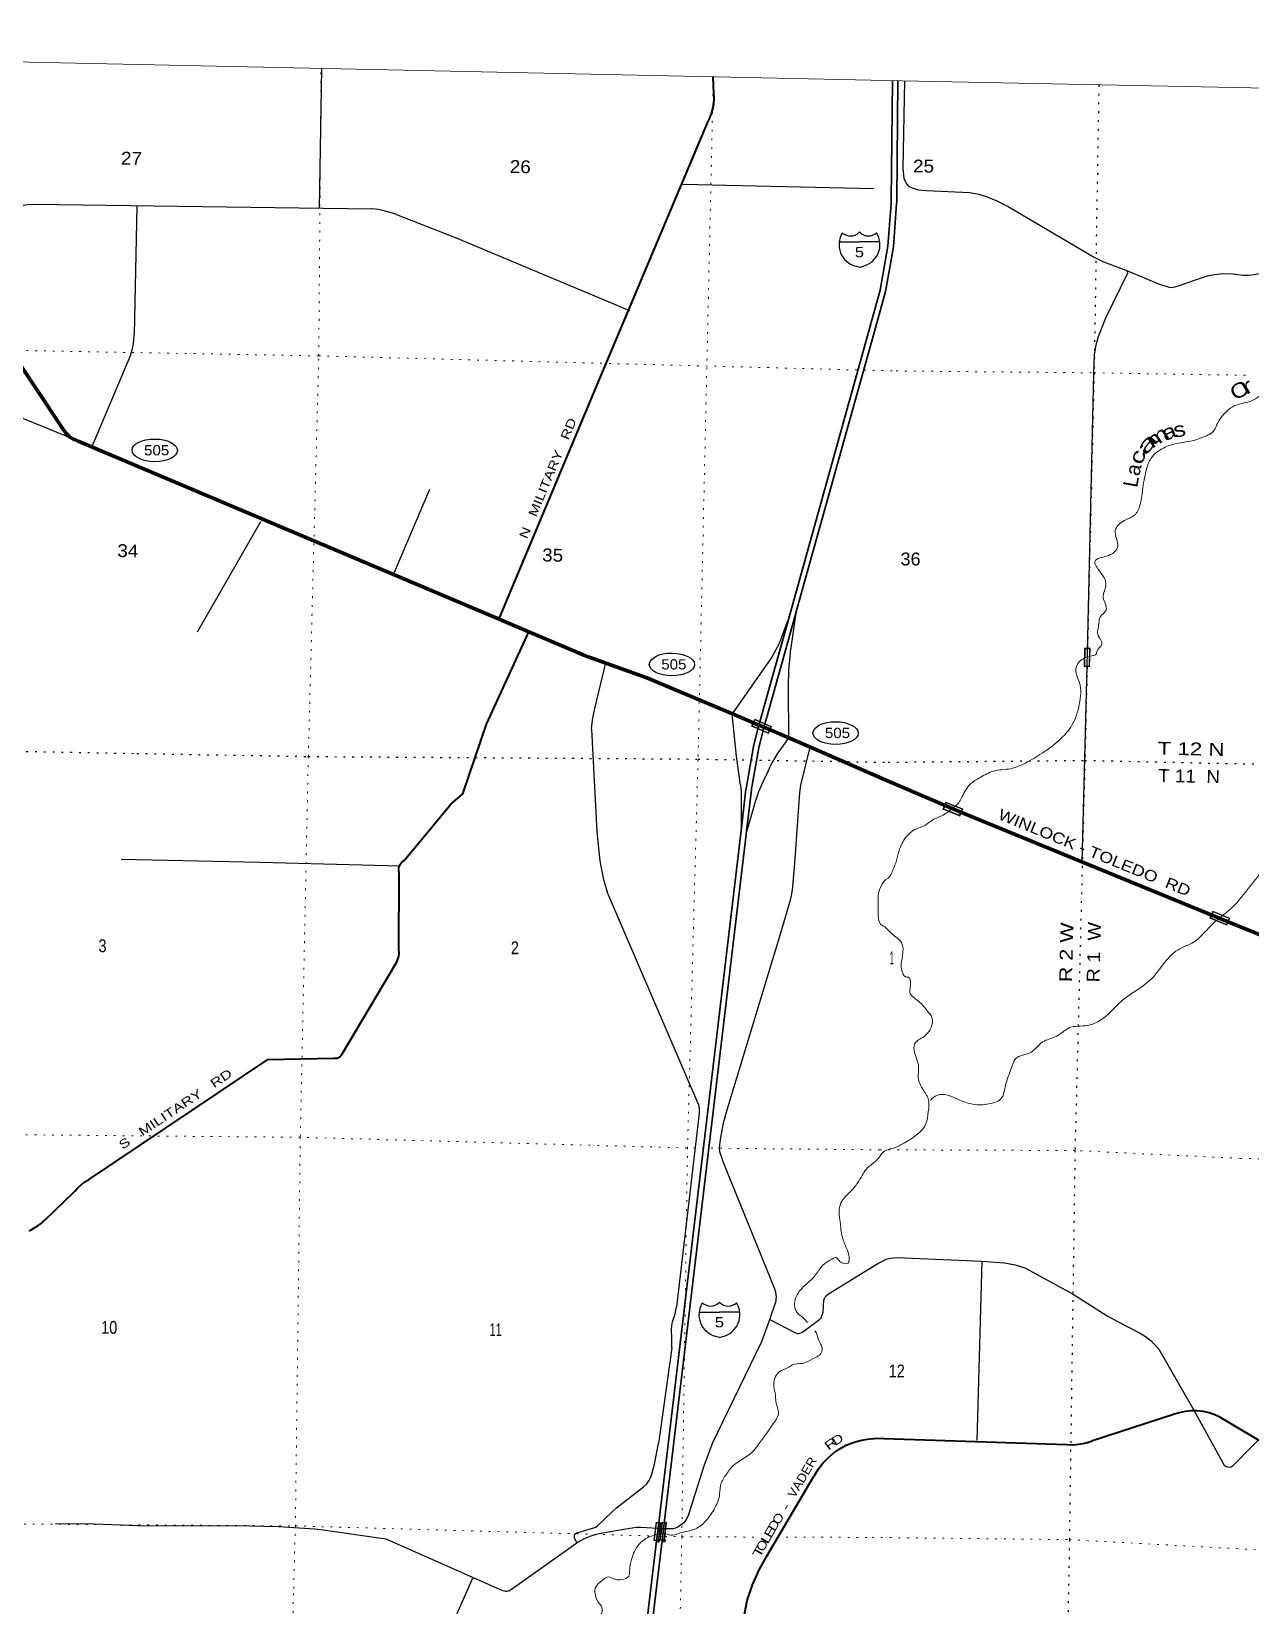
# Model space of a CAD drawing. Header units: feet. Extents: x -509309 to -252658, y -547785 to -360805.
# Drawn here: x -485584 to -468957, y -382261 to -360805 of the extents above; entities that cross this region are included whole.
import ezdxf
from ezdxf.enums import TextEntityAlignment as Align

# ---------------------------------------------------------------- set-up
doc = ezdxf.new("R2010")
doc.units = ezdxf.units.FT
doc.header["$LTSCALE"] = 80
doc.header["$PDMODE"] = 32
doc.header["$PDSIZE"] = 40
doc.linetypes.add('DOTTED', pattern=[1.5, 0.3, -1.2])
for name, color, linetype, lineweight in [('15', 7, 'Continuous', 25), ('17', 7, 'Continuous', 25), ('18', 7, 'Continuous', 35), ('19', 7, 'Continuous', 25), ('23', 7, 'Continuous', 70), ('26', 7, 'Continuous', 40), ('27', 7, 'Continuous', 13), ('29', 7, 'Continuous', 25), ('31', 7, 'Continuous', 13), ('39', 7, 'Continuous', 13), ('4', 7, 'Continuous', 13), ('55', 7, 'Continuous', 13), ('59', 7, 'Continuous', 13), ('6', 7, 'DOTTED', 25), ('7', 7, 'DOTTED', 13)]:
    doc.layers.add(name, color=color, linetype=linetype, lineweight=lineweight)
doc.layers.add('41', color=7, linetype='Continuous')

msp = doc.modelspace()

# ---------------------------------------------------------------- linework, layer by layer
at = {"layer": '15'}
for p, q in [((-474566.88, -363674.08), (-474290.47, -363674.08)), ((-474294.17, -363542.61), (-474291.27, -363539.7)), ((-474288.1, -363542.08), (-474291.53, -363539.7)), ((-474290.47, -364019.66), (-474354.36, -364001.7)), ((-474291, -364019.92), (-474227.37, -364001.18)), ((-476476.64, -378261.32), (-476200.23, -378261.32)), ((-476203.93, -378129.85), (-476201.03, -378126.94)), ((-476197.86, -378129.32), (-476201.29, -378126.94)), ((-476200.23, -378606.9), (-476264.12, -378588.94)), ((-476200.76, -378607.16), (-476137.13, -378588.42))]:
    msp.add_line(p, q, dxfattribs=at)
for points in [[(-474015.11, -363674.08), (-474291, -363674.08), (-474290.47, -363674.08)], [(-475924.87, -378261.32), (-476200.76, -378261.32), (-476200.23, -378261.32)]]:
    msp.add_lwpolyline(points, dxfattribs=at)
for centre, radius, start, end in [((-474264.25, -363709.18), 306.13, 148.44436, 254.43378), ((-474412.85, -363426.58), 165.66, 227.34248, 315.8117), ((-474169.16, -363426.58), 165.66, 224.18831, 312.69403), ((-474317.76, -363709.18), 306.13, 283.08087, 31.62484), ((-476174.01, -378296.42), 306.13, 148.44436, 254.43378), ((-476322.61, -378013.82), 165.66, 227.34248, 315.8117), ((-476078.92, -378013.82), 165.66, 224.18831, 312.69403), ((-476227.52, -378296.42), 306.13, 283.08087, 31.62484)]:
    msp.add_arc(centre, radius, start, end, dxfattribs=at)
at = {"layer": '17'}
for centre in [(-483902.56, -366514.67), (-476848.92, -369433.13), (-474616.88, -370368.56)]:
    msp.add_ellipse(centre, major_axis=(-309.24, 1), ratio=0.500121, dxfattribs=at)
at = {"layer": '18'}
for p, q in [((-475150.03, -368703.99), (-475147.93, -368696.45)), ((-475836.11, -371750.26), (-475834.9, -371740.08))]:
    msp.add_line(p, q, dxfattribs=at)
for points in [[(-475260.59, -368821.3), (-474137.11, -364791.44), (-474130, -364766.44), (-474123.12, -364741.44), (-474010.38, -364331.92), (-473902.66, -363731.75), (-473860.11, -363148.99), (-473858.27, -363123.7), (-473858.02, -363098.99), (-473841.93, -361475.34)], [(-475147.93, -368696.45), (-474065.59, -364814.13), (-474058.52, -364789.13), (-474051.64, -364764.13), (-473937.35, -364349.02), (-473828.25, -363741.11), (-473785.11, -363150.14), (-473783.27, -363125.04), (-473783.02, -363100.14), (-473766.38, -361476.9)], [(-475663.66, -370259.62), (-475626.75, -370132.57), (-475619, -370106.91), (-475612.21, -370082.57), (-475260.59, -368821.3)], [(-475593.93, -370289.34), (-475553.74, -370150.65), (-475548.48, -370133.22), (-475539.4, -370100.65), (-475150.03, -368703.99)], [(-475901.33, -371658.13), (-475843.45, -371171.94), (-475839.7, -371140.41), (-475836.52, -371121.94), (-475738.64, -370552.18), (-475678.52, -370310.77), (-475663.66, -370259.62)], [(-475834.9, -371740.08), (-475768.28, -371180.75), (-475762.96, -371136.03), (-475762.05, -371130.75), (-475665.49, -370568.73), (-475610.35, -370345.99), (-475593.93, -370289.34)], [(-477180.81, -382405.9), (-477058.84, -381381.4), (-477038.44, -381210.05), (-475901.33, -371658.13)], [(-477108.66, -382434.75), (-476982.27, -381373.56), (-476963.47, -381215.69), (-475836.11, -371750.26)]]:
    msp.add_lwpolyline(points, dxfattribs=at)
at = {"layer": '19'}
for points in [[(-476022.03, -370106.88), (-475495.48, -369351.97), (-475396.46, -369168.67), (-475386.23, -369149.73), (-475374.59, -369118.67), (-475281.86, -368871.3), (-475260.59, -368821.3)], [(-475254.09, -370434.34), (-475258.15, -369743.69), (-475256.44, -369500.03), (-475231.98, -369281.93), (-475230.1, -369256.93), (-475226.48, -369231.93), (-475150.03, -368703.99)], [(-475150.03, -368703.99), (-475148.94, -368696.45), (-475147.93, -368696.45)], [(-475901.33, -371658.13), (-475901.9, -371608.13), (-475899.77, -371283.61), (-475899.49, -371242.74), (-475899.1, -371233.61), (-475900.23, -371169.28), (-475905.39, -371127.3), (-475911.24, -371079.7), (-475911.59, -371077.3), (-475969.84, -370682.9), (-476026.11, -370112.73), (-476022.03, -370106.88)], [(-475834.9, -371740.08), (-475726.68, -371366.88), (-475712.23, -371317.04), (-475712.18, -371316.88), (-475662.99, -371163.74), (-475587.47, -370992.56), (-475584.58, -370987.01), (-475568.02, -370955.26), (-475559.56, -370937.01), (-475493.75, -370795), (-475399.32, -370637), (-475288.89, -370489.74), (-475254.09, -370434.34)], [(-475836.11, -371750.26), (-475837.85, -371750.26), (-475834.9, -371740.08)]]:
    msp.add_lwpolyline(points, dxfattribs=at)
at = {"layer": '23'}
for points in [[(-479206.41, -368817.35), (-484947.04, -366387.86), (-484985.08, -366371.76), (-484997.04, -366367.51), (-485020.02, -366357.24), (-485045.65, -366342.38), (-485069.59, -366324.93), (-485091.58, -366305.06), (-485110.45, -366284.02), (-485129.34, -366258.21), (-485145.45, -366234.02), (-485893.53, -365111.24)], [(-476022.03, -370106.88), (-477192.41, -369615.78), (-477674.07, -369445.17), (-477977.42, -369335.59), (-478007.74, -369324.64), (-478027.42, -369316.31), (-478799.74, -368989.46), (-479206.41, -368817.35)], [(-475254.09, -370434.34), (-475508.45, -370325.77), (-475593.93, -370289.34), (-475663.66, -370259.62), (-476022.03, -370106.88)], [(-475254.09, -370434.34), (-474917.26, -370578.11), (-473906.66, -371019.54)], [(-473898.26, -371023.21), (-474917.26, -370578.11), (-475244.37, -370438.49)], [(-465496.16, -376864.48), (-465488.54, -376840.63), (-465474.14, -376795.52), (-465458.44, -376720.83), (-465450.64, -376644.9), (-465450.82, -376568.58), (-465458.98, -376492.69), (-465475.02, -376418.07), (-465498.78, -376345.54), (-465529.98, -376275.89), (-465568.3, -376209.88), (-466378.81, -374797.81), (-466477.87, -374598.5), (-466603.12, -374400.2), (-466748.4, -374216.07), (-466912.14, -374048.14), (-467092.53, -373898.24), (-467287.61, -373768.03), (-467495.23, -373658.91), (-467713.11, -373572.1), (-469260.76, -372939.51), (-472899.65, -371452.15), (-473906.66, -371019.54)]]:
    msp.add_lwpolyline(points, dxfattribs=at)
at = {"layer": '26'}
for points in [[(-479206.41, -368817.35), (-479193.97, -368787.65), (-477831.02, -365534.15), (-476371.89, -362073.92), (-476364.18, -362048.92), (-476351.14, -362023.92), (-476332.46, -361988.1), (-476307.28, -361924.3), (-476288.9, -361858.21), (-476277.53, -361790.57), (-476273.29, -361722.1), (-476273.92, -361699.53), (-476274.31, -361685.6), (-476275.75, -361649.53), (-476284.75, -361424.79)], [(-485614.26, -377151.72), (-485574.04, -377132.74), (-485498.1, -377087.63), (-485452.29, -377053.48), (-485436.18, -377041.47), (-485403.45, -377009.84), (-485007.94, -376627.64), (-484992.89, -376613.1), (-484961.9, -376577.64), (-484954.08, -376568.69), (-484912.88, -376529.64), (-484867.83, -376495.12), (-484844.41, -376480.79), (-484824.79, -376468.78), (-484794.41, -376448.41), (-482361.34, -374816.92), (-481466.5, -374802.23), (-481430.44, -374801.64), (-481416.5, -374799.49), (-481407.92, -374797.03), (-481396.52, -374792.42), (-481385.66, -374786.65), (-481375.46, -374779.77), (-481373.69, -374778.28), (-481355.35, -374759.02), (-481337.1, -374728.28), (-480606.37, -373497.35), (-480602.04, -373489.7), (-480590.12, -373464.78), (-480580.87, -373438.75), (-480574.39, -373411.9), (-480570.75, -373384.51), (-480570, -373356.9), (-480572.13, -373329.36), (-480570.22, -372293.16), (-480570.21, -372286.57), (-480574.86, -372243.16), (-480575.09, -372239.21), (-480574.36, -372222.86), (-480571.91, -372206.66), (-480567.79, -372190.82), (-480562.03, -372175.49), (-480554.7, -372160.84), (-480545.89, -372147.05), (-480535.67, -372134.25), (-480524.18, -372122.58), (-480522.86, -372121.49), (-480502.01, -372106.21), (-480478.7, -372078.17), (-479862.69, -371336.94), (-479702.64, -371196.16), (-479380.25, -370249.4), (-478821.31, -369036.27), (-478799.74, -368989.46)], [(-468143.59, -380426.52), (-469377.62, -379692.8), (-469445.63, -379662.26), (-469523.65, -379636.22), (-469603.96, -379618.48), (-469685.69, -379609.23), (-469767.94, -379608.57), (-469849.81, -379616.51), (-469930.4, -379632.97), (-470008.83, -379657.76), (-471125.54, -380022.86), (-471141.26, -380028.73), (-471218.93, -380052.27), (-471298.65, -380067.56), (-471379.52, -380074.44), (-471460.67, -380072.83), (-474091.68, -379985.37)], [(-475860.89, -382381.91), (-475820.78, -382192.72), (-475751.73, -381978.87), (-475660.72, -381773.42), (-475548.72, -381578.61), (-474917.31, -380506.06), (-474901.41, -380481.06), (-474885.92, -380456.06), (-474850.78, -380399.37), (-474789.28, -380319.65), (-474719.78, -380246.8), (-474643.05, -380181.61), (-474559.92, -380124.8), (-474471.31, -380076.99), (-474378.19, -380038.71), (-474281.58, -380010.37), (-474182.53, -379992.28), (-474091.68, -379985.37)]]:
    msp.add_lwpolyline(points, dxfattribs=at)
at = {"layer": '29'}
for p, q in [((-481655.02, -363212.31), (-481625.97, -361313.33)), ((-473676.84, -361478.01), (-473701.57, -362669.41)), ((-476699.9, -362884.81), (-474093.42, -362944.83)), ((-485558.42, -363157.06), (-480946.37, -363222.66)), ((-484145.64, -363184.26), (-484182.95, -364937.83)), ((-470656.54, -364056.23), (-470190.02, -364252.03)), ((-484232.85, -365216.47), (-484764.49, -366475.27)), ((-480647.12, -368206.41), (-480152.82, -367044.8)), ((-482458.53, -367490.62), (-483324.57, -368992.81)), ((-471253.7, -372127.08), (-471187.34, -369461.34)), ((-476128.98, -375611.17), (-475364.49, -373093.51)), ((-476477.04, -375549.2), (-476786.03, -378188.21)), ((-475443.09, -377958.71), (-476157.53, -376189.4)), ((-472624.2, -377568.25), (-472690.8, -380013.74)), ((-476850.79, -378750.19), (-477034.08, -380054.94)), ((-476620.15, -381014.67), (-476409.59, -380359.18)), ((-477038.44, -381210.05), (-476963.47, -381215.69)), ((-479037.31, -382039.59), (-478147.62, -381408.12))]:
    msp.add_line(p, q, dxfattribs=at)
for points in [[(-473701.57, -362669.41), (-473685.38, -362808.23), (-473643.66, -362887.53), (-473618.63, -362916.75), (-473560.22, -362941.79), (-473489.3, -362962.66), (-473380.82, -362971.01), (-472784.24, -363000.23), (-472663.25, -363021.1), (-472550.61, -363058.66), (-472417.1, -363112.92), (-472262.74, -363192.23), (-471098.77, -363876.75), (-470961.09, -363943.54), (-470656.54, -364056.23)], [(-487419.49, -363893.71), (-487051.38, -363758.15), (-486926.45, -363700.86), (-486772.36, -363620.66), (-486530.83, -363491.5), (-486335.1, -363399.84), (-486203.94, -363349.86), (-486126.89, -363324.85), (-485935.32, -363266.52), (-485735.44, -363187.36), (-485693.8, -363172.79), (-485639.65, -363162.36), (-485558.42, -363157.06)], [(-480606.9, -363297.33), (-480675.73, -363274.85), (-480761.1, -363251.93), (-480852.72, -363233.18), (-480946.37, -363222.66)], [(-480606.9, -363297.33), (-479789.65, -363618.88), (-477426.81, -364607.49)], [(-470190.02, -364252.03), (-470094.36, -364282.67), (-470047.43, -364294.14), (-469985.89, -364286.84), (-469926.44, -364269.1), (-469722.02, -364193.96), (-469543.66, -364136.58), (-469455.01, -364118.83), (-469330.89, -364105.28), (-469192.18, -364110.49), (-469062.85, -364127.18), (-468986.7, -364126.15), (-468908.49, -364118.83), (-468432.89, -364027.01), (-468347.36, -364001.98), (-468299.38, -363981.11), (-468274.35, -363960.22), (-468195.26, -363877.96)], [(-471086.44, -365205.83), (-471063.3, -365076.75), (-471029.93, -364964.06), (-470929.8, -364709.45), (-470629.42, -364095.88), (-470637.77, -364079.19), (-470656.54, -364056.23)], [(-484232.85, -365216.47), (-484209.2, -365146.59), (-484194.62, -365063.26), (-484182.95, -364937.83)], [(-485011.48, -366361.97), (-486205.31, -365875.1), (-487573.42, -365339.03)], [(-471187.34, -369461.34), (-471095.16, -365464.49), (-471086.44, -365205.83)], [(-477944.37, -370314.82), (-477942.69, -370266.37), (-477926.03, -370163.24), (-477901.04, -370034.08), (-477755.28, -369429.92)], [(-477944.37, -370314.82), (-477874.36, -371715.4), (-477830.25, -372109.05), (-477786.52, -372345.51), (-477726.19, -372549.11), (-476487.58, -375435)], [(-475364.49, -373093.51), (-475229.43, -372628.84), (-475202.37, -372511.13), (-475171.12, -372145.51), (-475104.49, -371178.86), (-475089.91, -371077.82), (-474962.21, -370558.92)], [(-484360.25, -372088.68), (-482465.96, -372127.17), (-480557.97, -372180.07)], [(-476487.58, -375435), (-476476.75, -375487.13), (-476477.04, -375549.2)], [(-476128.98, -375611.17), (-476149.82, -375686.09), (-476187.3, -375881.92), (-476201.88, -375979.83), (-476206.04, -376031.92), (-476199.79, -376073.58), (-476157.53, -376189.4)], [(-469195.11, -380351.49), (-466356.46, -377467.51), (-466255.76, -377395.69), (-466153.25, -377343.71)], [(-475515.92, -378361.64), (-475171.12, -378541.25), (-475134.68, -378551.67), (-475115.94, -378551.67), (-475102.4, -378549.58), (-475081.58, -378541.25), (-475064.92, -378530.83), (-474831.7, -378360), (-474814, -378338.13), (-474802.55, -378314.17), (-474793.18, -378290.21), (-474787.97, -378264.17), (-474775.48, -378097.5), (-474769.23, -378074.08), (-474754.66, -378049.59), (-474742.16, -378035.54), (-474715.09, -378014.17), (-474042.4, -377597.54)], [(-474042.44, -377597.56), (-473928.64, -377539.35), (-473870.23, -377526.83), (-473778.45, -377518.48), (-472624.2, -377568.25)], [(-472624.2, -377568.25), (-472311.93, -377591.52), (-472165.91, -377616.56), (-472036.57, -377658.31), (-471377.37, -378017.28), (-470914.26, -378313.64), (-470764.06, -378392.95), (-470463.67, -378547.4), (-470388.57, -378593.31), (-470309.3, -378660.1), (-470270.71, -378700.78), (-470206.24, -378768.82)], [(-475515.92, -378361.64), (-475428.28, -378106.36), (-475425.16, -378082.92), (-475424.12, -378056.36), (-475427.24, -378018.34), (-475443.09, -377958.71)], [(-476850.79, -378750.19), (-476851.56, -378617.29), (-476855.73, -378500.62), (-476851.56, -378448.54), (-476839.07, -378394.37), (-476805.75, -378286.04), (-476786.03, -378188.21)], [(-476409.59, -380359.18), (-476289.32, -380037.59), (-476156.05, -379758.43), (-475622.98, -378662.61), (-475515.92, -378361.64)], [(-470206.24, -378768.82), (-469748.85, -379568.05), (-469316.54, -380347.15)], [(-478147.62, -381408.12), (-478178.01, -381337.03), (-478180.08, -381309.43), (-478171.76, -381287.03), (-478151.97, -381270.89), (-478115.54, -381259.95), (-477898.97, -381199.53), (-477880.23, -381187.56), (-477865.66, -381176.61), (-477663.67, -380982.87), (-477603.28, -380930.78), (-477234.71, -380645.37), (-477193.07, -380603.7), (-477163.92, -380563.08), (-477141.01, -380521.41), (-477122.27, -380470.37), (-477088.95, -380332.88), (-477034.08, -380054.94)], [(-469316.54, -380347.15), (-469291.3, -380365.23), (-469260.01, -380375.66), (-469222.46, -380369.4), (-469195.11, -380351.49)], [(-476620.15, -381014.67), (-476646.44, -381074.55), (-476673.51, -381116.22), (-476693.29, -381137.05), (-476730.77, -381167.26), (-476769.3, -381191.22), (-476801.57, -381207.88), (-476832.81, -381215.17), (-476859.88, -381217.26), (-476963.47, -381215.69)], [(-485257.17, -381145.15), (-484729.28, -381150.08), (-484137.52, -381170.65), (-482601.8, -381176.22), (-482218.52, -381183.63), (-481721.46, -381217.95), (-481637.34, -381226.04), (-480753.1, -381354.29), (-479158.19, -382056.72)], [(-477038.44, -381210.05), (-477279.47, -381195.9), (-477332.57, -381197.46), (-477452.31, -381214.65), (-477816.71, -381281.32), (-477882.31, -381295.38), (-477927.08, -381306.32), (-477968.72, -381321.42), (-478010.37, -381337.56), (-478054.1, -381356.31), (-478147.62, -381408.12)], [(-479565.59, -381877.29), (-480807.07, -384697.36), (-480981.59, -385018.67)], [(-479158.19, -382056.72), (-479129.63, -382063.05), (-479123.39, -382064.09), (-479098.4, -382064.09), (-479080.7, -382060.97), (-479065.08, -382054.72), (-479037.31, -382039.59)]]:
    msp.add_lwpolyline(points, dxfattribs=at)
at = {"layer": '31'}
for p, q in [((-471146.46, -369212.57), (-471152.2, -369462.5)), ((-471152.2, -369462.5), (-471227.18, -369460.78))]:
    msp.add_line(p, q, dxfattribs=at)
msp.add_lwpolyline([(-471227.18, -369460.78), (-471221.44, -369210.84), (-471146.46, -369212.57)], dxfattribs=at)
msp.add_lwpolyline([(-471154.63, -369220.38), (-471213.62, -369219.01), (-471219, -369452.96), (-471160.01, -369454.32)], close=True, dxfattribs=at)
at = {"layer": '39'}
msp.add_line((-476946.44, -381281.82), (-476946.66, -381281.78), dxfattribs=at)
for points in [[(-471150.65, -369319.73), (-471059.7, -369285.05), (-471055.68, -369256.94), (-470983.42, -369156.6), (-471033.57, -369042.12), (-471025.52, -368875.47), (-471007.45, -368787.14), (-470927.16, -368688.81), (-470965.27, -368524.15), (-470929.12, -368343.47), (-471009.36, -368170.74), (-471081.58, -368028.13), (-470890.93, -367945.94), (-470768.5, -367825.56), (-470802.58, -367608.69), (-470678.14, -367470.24), (-470541.67, -367400.06), (-470465.4, -367263.58), (-470429.24, -367056.8), (-470381.04, -366789.79), (-470310.78, -366619.18), (-470144.2, -366482.76), (-469969.6, -366422.65), (-469752.87, -366384.65), (-469606.37, -366334.56), (-469471.91, -366262.37), (-469415.71, -366162.02), (-469287.25, -365987.43), (-469200.95, -365919.22), (-468946.08, -365841.09), (-468749.4, -365686.63), (-468667.11, -365596.33), (-468430.3, -365528.23), (-468257.72, -365544.42), (-468073.09, -365478.29), (-467968.73, -365418.13), (-467836.28, -365382.08), (-467707.85, -365340), (-467601.48, -365291.89), (-467444.95, -365227.75), (-467208.13, -365117.49), (-467069.66, -365033.25)], [(-469346.38, -372862.05), (-469177.9, -372715.74), (-468941.06, -372426.77), (-468738.33, -372147.83), (-468641.98, -371923.02), (-468559.68, -371790.56), (-468523.51, -371437.21), (-468449.24, -371314.78), (-468144.2, -371208.58), (-467985.67, -371236.8), (-467662.56, -371090.46), (-467483.94, -370921.92), (-467321.38, -370839.72), (-467064.53, -370908.16), (-466861.85, -370932.4), (-466574.87, -370802.09), (-466215.64, -370661.79), (-465898.57, -370635.92), (-465645.73, -370704.36), (-465441.06, -370841.03), (-465105.96, -371003.9), (-464758.81, -371062.37), (-464333.37, -371040.59), (-463869.8, -370920.44), (-463564.75, -370739.95), (-463398.16, -370561.37), (-463303.81, -370356.64), (-463315.83, -370228.13), (-463372, -370079.51), (-463440.18, -369774.27), (-463377.92, -369432.98), (-463179.23, -369244.39), (-463078.23, -369141.56)], [(-472998.12, -371375.49), (-472976.45, -371359.8), (-472890.14, -371233.36), (-472781.75, -371066.79), (-472643.27, -370974.53), (-472460.64, -370886.31), (-472231.87, -370854.35), (-471999.08, -370762.15), (-471774.3, -370625.77), (-471535.47, -370435.2), (-471394.97, -370262.62), (-471292.58, -369973.57), (-471290.53, -369678.42), (-471340.67, -369507.72), (-471258.38, -369365.22), (-471150.65, -369319.73)], [(-473934.44, -372366.46), (-473895.68, -372342.99), (-473841.49, -372250.67), (-473797.32, -372142.28), (-473757.17, -371997.74), (-473684.9, -371827.12), (-473534.37, -371684.67), (-473391.88, -371622.53), (-473295.55, -371554.33), (-473151.05, -371486.17), (-472998.12, -371375.49)], [(-473934.44, -372366.46), (-473939.53, -372371.56), (-473945.54, -372377.11), (-473995, -372451.05), (-474031, -372550.05), (-474035, -372736.05), (-474031, -372899.05), (-473995, -372982.05), (-473947.31, -373003.6)], [(-473326.23, -375373.2), (-473231.9, -375307.01), (-473067.35, -375311.14), (-472922.87, -375371.48), (-472746.29, -375427.82), (-472525.55, -375423.96), (-472362.99, -375355.81), (-472298.75, -375165.11), (-472220.45, -374938.28), (-472162.23, -374807.81), (-471951.51, -374719.61), (-471794.97, -374579.17), (-471608.33, -374505.01), (-471431.72, -374386.68), (-471182.88, -374354.73), (-470911.95, -374212.36), (-470693.18, -374001.69), (-470329.92, -373738.92), (-470153.29, -373526.21), (-469944.56, -373321.56), (-469733.84, -373219.31), (-469499.02, -372994.6), (-469346.38, -372862.05)], [(-474012.36, -376139.81), (-473946.42, -376063.46), (-473848.08, -376031.4), (-473703.59, -375967.25), (-473512.93, -375846.92), (-473384.47, -375696.42), (-473352.34, -375531.8), (-473348.3, -375371.18), (-473418.52, -375236.6), (-473488.73, -375069.9), (-473484.69, -374921.33), (-473538.85, -374724.52), (-473538.83, -374610.08), (-473410.38, -374503.75), (-473314.04, -374381.34), (-473303.98, -374244.82), (-473366.18, -374154.42), (-473478.54, -374031.86), (-473604.94, -373903.28), (-473594.89, -373754.7), (-473637.02, -373692.43), (-473645.05, -373694.43), (-473705.24, -373630.14), (-473717.26, -373481.55), (-473697.16, -373310.9), (-473735.27, -373200.44), (-473811.52, -373136.14), (-473877.73, -373075.86), (-473947.31, -373003.6)], [(-474012.35, -376139.8), (-474077.81, -376210.25), (-474200.86, -376315.76), (-474255.15, -376400.85), (-474315.8, -376499.85), (-474406.9, -376612.18), (-474528.58, -376743.85), (-474569.71, -376865.44), (-474557.06, -377004.43), (-474532.04, -377212.06), (-474479.51, -377362.08), (-474438.28, -377481.67), (-474451.08, -377593.91), (-474556.92, -377571.21), (-474601.89, -377521.87), (-474695.02, -377553.75), (-474791.05, -377621.74), (-474888.66, -377754), (-474954.69, -377826.74), (-475057.33, -377918.68), (-475159.3, -378064.91), (-475175.91, -378169.01), (-475146.07, -378262.2), (-475049.78, -378346.97), (-475000.43, -378403.75)], [(-474901.07, -378515.31), (-474895.46, -378521.59), (-474850.17, -378639.28), (-474800.61, -378747.02), (-474835.18, -378846.66), (-474914.52, -378888.93), (-475038.59, -378954.22), (-475175.52, -378970.95), (-475281.24, -379024.63), (-475380.79, -379072.43), (-475440.85, -379147.33), (-475452.97, -379313.85), (-475438.54, -379380.53), (-475431.02, -379483.22), (-475394.64, -379636.86), (-475481, -379801.56), (-475553.99, -379912.32), (-475661.97, -380058.39), (-475730.41, -380147.15), (-475802.16, -380207.7), (-475894.08, -380271.76), (-476047.52, -380388.59), (-476095.35, -380455.75), (-476176.95, -380590.41), (-476198.81, -380744.63), (-476218.98, -380830.56), (-476317.97, -381019.07), (-476417.34, -381141.23), (-476568.14, -381231.99), (-476733.75, -381272.14), (-476834.86, -381301.82), (-476939.97, -381282.98)], [(-476939.97, -381282.98), (-477049.9, -381294.74), (-477223.78, -381360.6), (-477295.64, -381425.16), (-477401.14, -381633.6), (-477424.26, -381757.64), (-477427.94, -381825.89), (-477436.86, -381861.84), (-477534.3, -381905.68), (-477622.68, -381907.53), (-477704.11, -381871.36), (-477822.16, -381936.79), (-477901.17, -382047.4), (-477892.96, -382121.97), (-477859.01, -382211.24), (-477814.2, -382266.6), (-477802.07, -382345.29), (-477850.64, -382442.58), (-477863.37, -382470.4), (-477941.93, -382562.94), (-478046.04, -382632.73), (-478119.25, -382671.13), (-478186.59, -382633.3), (-478272.27, -382607.08), (-478390.08, -382662.47), (-478471.71, -382716.74), (-478556, -382797.07), (-478585.82, -382866.68), (-478655.02, -382905.18), (-478722.47, -382953.77), (-478816.74, -383031.85), (-478785.09, -383133.12), (-478699.33, -383237.73), (-478642.54, -383377.8), (-478604.53, -383465.16), (-478556.78, -383564.82), (-478625.36, -383659.6), (-478814.33, -383751.44), (-478935.65, -383786.64), (-479065.79, -383853.79), (-479091, -383899.4), (-479165.11, -383973.95)]]:
    msp.add_spline(points, degree=3, dxfattribs=at)
at = {"layer": '4'}
msp.add_lwpolyline([(-505285.47, -360804.75), (-473709.75, -361478.07), (-442133.15, -362107.95), (-410555.71, -362694.39), (-378977.49, -363237.41), (-347398.54, -363736.98), (-315818.95, -364193.12), (-284238.76, -364605.82), (-252658.03, -364975.08), (-254669.8, -547785.08), (-286501.98, -547412.88), (-318333.63, -546996.89), (-350164.67, -546537.13), (-381995.06, -546033.57), (-413824.72, -545486.23), (-445653.6, -544895.12), (-477481.62, -544260.22), (-509308.75, -543581.54)], close=True, dxfattribs=at)
msp.add_lwpolyline([(-505285.47, -360804.75), (-473709.75, -361478.07), (-442133.15, -362107.95), (-410555.71, -362694.39), (-378977.49, -363237.41), (-347398.54, -363736.98), (-315818.95, -364193.12), (-284238.76, -364605.82), (-252658.03, -364975.08), (-254669.8, -547785.08), (-286501.98, -547412.88), (-318333.63, -546996.89), (-350164.67, -546537.13), (-381995.06, -546033.57), (-413824.72, -545486.23), (-445653.6, -544895.12), (-477481.62, -544260.22), (-509308.75, -543581.54)], close=True, dxfattribs=at)
at = {"layer": '55'}
for points in [[(-477095.9, -381374.17), (-477066.02, -381125.96), (-477001.48, -381133.73), (-477031.37, -381381.94)], [(-477010.38, -381140.71), (-477059.03, -381134.86), (-477086.99, -381367.18), (-477038.35, -381373.03)], [(-477016.03, -381371.11), (-476985.72, -381122.96), (-476921.2, -381130.84), (-476951.51, -381379)], [(-476958.48, -381370.08), (-477007.11, -381364.13), (-476978.74, -381131.87), (-476930.11, -381137.81)]]:
    msp.add_lwpolyline(points, close=True, dxfattribs=at)
for p in [(-477036.33, -381381.34), (-476956.47, -381378.39)]:
    msp.add_point(p, dxfattribs=at)
at = {"layer": '59'}
for points in [[(-475532.36, -370374.82), (-475761.86, -370275.68), (-475720.22, -370179.29)], [(-475720.22, -370179.29), (-475490.72, -370278.43), (-475532.36, -370374.82)]]:
    msp.add_lwpolyline(points, dxfattribs=at)
for points in [[(-475751.34, -370271.5), (-475716.04, -370189.8), (-475501.23, -370282.6), (-475536.53, -370364.3)], [(-473112.76, -371308.27), (-472881.34, -371402.86), (-472921.07, -371500.06), (-473152.49, -371405.47)], [(-473142.05, -371401.09), (-473108.38, -371318.7), (-472891.77, -371407.23), (-472925.44, -371489.62)], [(-469471.33, -372795.48), (-469239.91, -372890.07), (-469279.64, -372987.27), (-469511.06, -372892.68)], [(-469500.62, -372888.3), (-469466.95, -372805.91), (-469250.34, -372894.44), (-469284.01, -372976.83)]]:
    msp.add_lwpolyline(points, close=True, dxfattribs=at)
at = {"layer": '6'}
for p, q in [((-487214.41, -370591.09), (-484147.19, -370645.92)), ((-484147.19, -370645.92), (-481808.14, -370687.73)), ((-481808.14, -370687.73), (-476492.72, -370722.89)), ((-476492.72, -370722.89), (-473901.43, -370766.34))]:
    msp.add_line(p, q, dxfattribs=at)
for points in [[(-471026.75, -361533.27), (-471091.23, -365458.1), (-471180.23, -369212.88)], [(-471186.14, -369462.12), (-471216.44, -370740.61), (-471351.7, -376059.25), (-471428.76, -381363.88), (-471519.86, -386677.34)], [(-473901.43, -370766.34), (-471216.44, -370740.61), (-465984.89, -370852.7), (-460883.78, -370996.82), (-455539.86, -371157.18), (-450193.93, -371283.4), (-444908.2, -371425.65), (-442313.4, -371467.23)]]:
    msp.add_lwpolyline(points, dxfattribs=at)
at = {"layer": '7'}
for p, q in [((-486971.7, -365130.83), (-481665.81, -365227.01)), ((-481665.81, -365227.01), (-473791.36, -365432.49)), ((-481985.12, -381176.45), (-477085.39, -381314.53)), ((-476944.23, -381318.51), (-476714.64, -381324.98)), ((-476714.64, -381324.98), (-475669.91, -381328.23)), ((-475411.81, -381329.03), (-474119.49, -381333.05))]:
    msp.add_line(p, q, dxfattribs=at)
for points in [[(-481985.34, -381185.45), (-481917.08, -375870.09), (-481808.14, -370687.73), (-481665.81, -365227.01), (-481635.05, -361313.14)], [(-476284.54, -361424.79), (-476492.94, -370731.88), (-476636.51, -376016.86)], [(-473791.36, -365432.49), (-471091.23, -365458.1), (-468977.18, -365491.82)], [(-481917.3, -375879.09), (-487224.38, -375831.12), (-492462.09, -375656.22), (-497782.38, -375573.75), (-502841.31, -375466.98)], [(-474010.45, -376049.28), (-476642.81, -376023.67), (-481917.3, -375879.09)], [(-476636.51, -376016.86), (-476714.64, -381324.98), (-476823.65, -386664.49)], [(-456128.57, -376451.55), (-457324.65, -376428.48), (-459172.86, -376415.14), (-460916.71, -376369.75), (-469094, -376166.05), (-471351.7, -376059.25), (-474010.45, -376049.28)], [(-492619.25, -380994.55), (-487364.75, -381139.72), (-481985.12, -381176.45)], [(-482129.3, -386558.27), (-482007.98, -382030.54), (-481985.34, -381185.45)], [(-474119.49, -381333.05), (-471428.76, -381363.88), (-468745.77, -381508.32), (-467699, -381522.75)]]:
    msp.add_lwpolyline(points, dxfattribs=at)

# ---------------------------------------------------------------- texts
at = {"layer": '15', "width": 1.2}
for p in [(-474291.54, -363882.19), (-476201.3, -378469.43)]:
    msp.add_text(' 5 ', height=140, dxfattribs=at).set_placement(p, align=Align.CENTER)
at = {"layer": '17', "width": 1.1}
for p in [(-483876.52, -366582.98), (-476822.88, -369501.44), (-474590.84, -370436.87)]:
    msp.add_text('505', height=140, dxfattribs=at).set_placement(p, align=Align.CENTER)
at = {"layer": '17', "width": 1.2}
msp.add_text('WINLOCK - TOLEDO  RD', height=150, rotation=337.768, dxfattribs=at).set_placement((-472413.62, -371535.75))
at = {"layer": '27'}
for s, rotation, width, p in [('N   MILITARY   RD', 67.27, 1.3, (-478826.72, -367729.83)), ('S   MILITARY   RD', 33.844, 1.35, (-484342.44, -376049.74)), ('VADER', 59.515, 1.1, (-475175.25, -380806.23)), ('-', 59.515, 1.6, (-475268.61, -380979.28))]:
    msp.add_text(s, height=120, rotation=rotation, dxfattribs=dict(at, width=width)).set_placement(p)
for s, rotation, width, p in [('R', 37.348, 1.45, (-474645.39, -380102.41)), ('D', 33.349, 1.3, (-474557.3, -380047.74)), ('O', 59.515, 1.2, (-475351.34, -381106.54)), ('E', 59.515, 1.35, (-475461.96, -381289.56)), ('D', 59.515, 1.25, (-475408.45, -381197.36)), ('T', 60.105, 1.55, (-475617.68, -381558.13)), ('O', 59.515, 1.2, (-475568.37, -381473.66)), ('L', 59.515, 1.55, (-475511.06, -381374.44))]:
    msp.add_text(s, height=120, rotation=rotation, dxfattribs=dict(at, width=width)).set_placement(p, align=Align.CENTER)
at = {"layer": '41'}
for s, rotation, width, p in [('C', 27.355, 1.25, (-469174.66, -365839.89)), ('r', 31.677, 1.7, (-469020.25, -365767.23)), ('m', 33.884, 1.35, (-470299.52, -366497.02)), ('a', 20.355, 1.3, (-470127.38, -366389.03)), ('s', 13.064, 1.25, (-469988.41, -366346.51)), ('a', 48.498, 2, (-470394.93, -366598.36)), ('c', 68.452, 1.4, (-470442.81, -366725.45)), ('a', 78.876, 1.05, (-470472.57, -366873.93))]:
    msp.add_text(s, height=200, rotation=rotation, dxfattribs=dict(at, width=width)).set_placement(p)
msp.add_text('L', height=200, rotation=79.829, dxfattribs=at).set_placement((-470504.16, -367029.68))
at = {"layer": '6'}
for s, rotation, width, p in [('T 12 N', 358.773, 1.3, (-470226.74, -370661.79)), ('T 11  N', 358.773, 1.1, (-470219.59, -371033.21)), ('R 2 W', 88.543, 1.25, (-471393.41, -373766.02)), ('R 1  W', 88.543, 1.15, (-471018.37, -373769.16))]:
    msp.add_text(s, height=175, rotation=rotation, dxfattribs=dict(at, width=width)).set_placement(p)
at = {"layer": '7', "width": 1.1}
for s, p in [('27', (-484365.04, -362617.83)), ('26', (-479062.38, -362731.68)), ('34', (-484415.26, -367967.45)), ('35', (-478621.03, -368026.77))]:
    msp.add_text(s, height=175, rotation=358.593, dxfattribs=at).set_placement(p)
at = {"layer": '7'}
for s, width, p in [('25', 1.1, (-473560, -362727.05)), ('36', 1.05, (-473731, -368083.05)), ('3', 0.85, (-484670.59, -373354.98)), ('2', 0.85, (-479046.25, -373383.04)), ('1', 0.4, (-473879, -373521.05)), ('10', 0.85, (-484634.23, -378557.92)), ('11', 0.65, (-479337.77, -378589.34)), ('12', 0.85, (-473894, -379152.05))]:
    msp.add_text(s, height=175, dxfattribs=dict(at, width=width)).set_placement(p)

doc.saveas('drawing.dxf')
